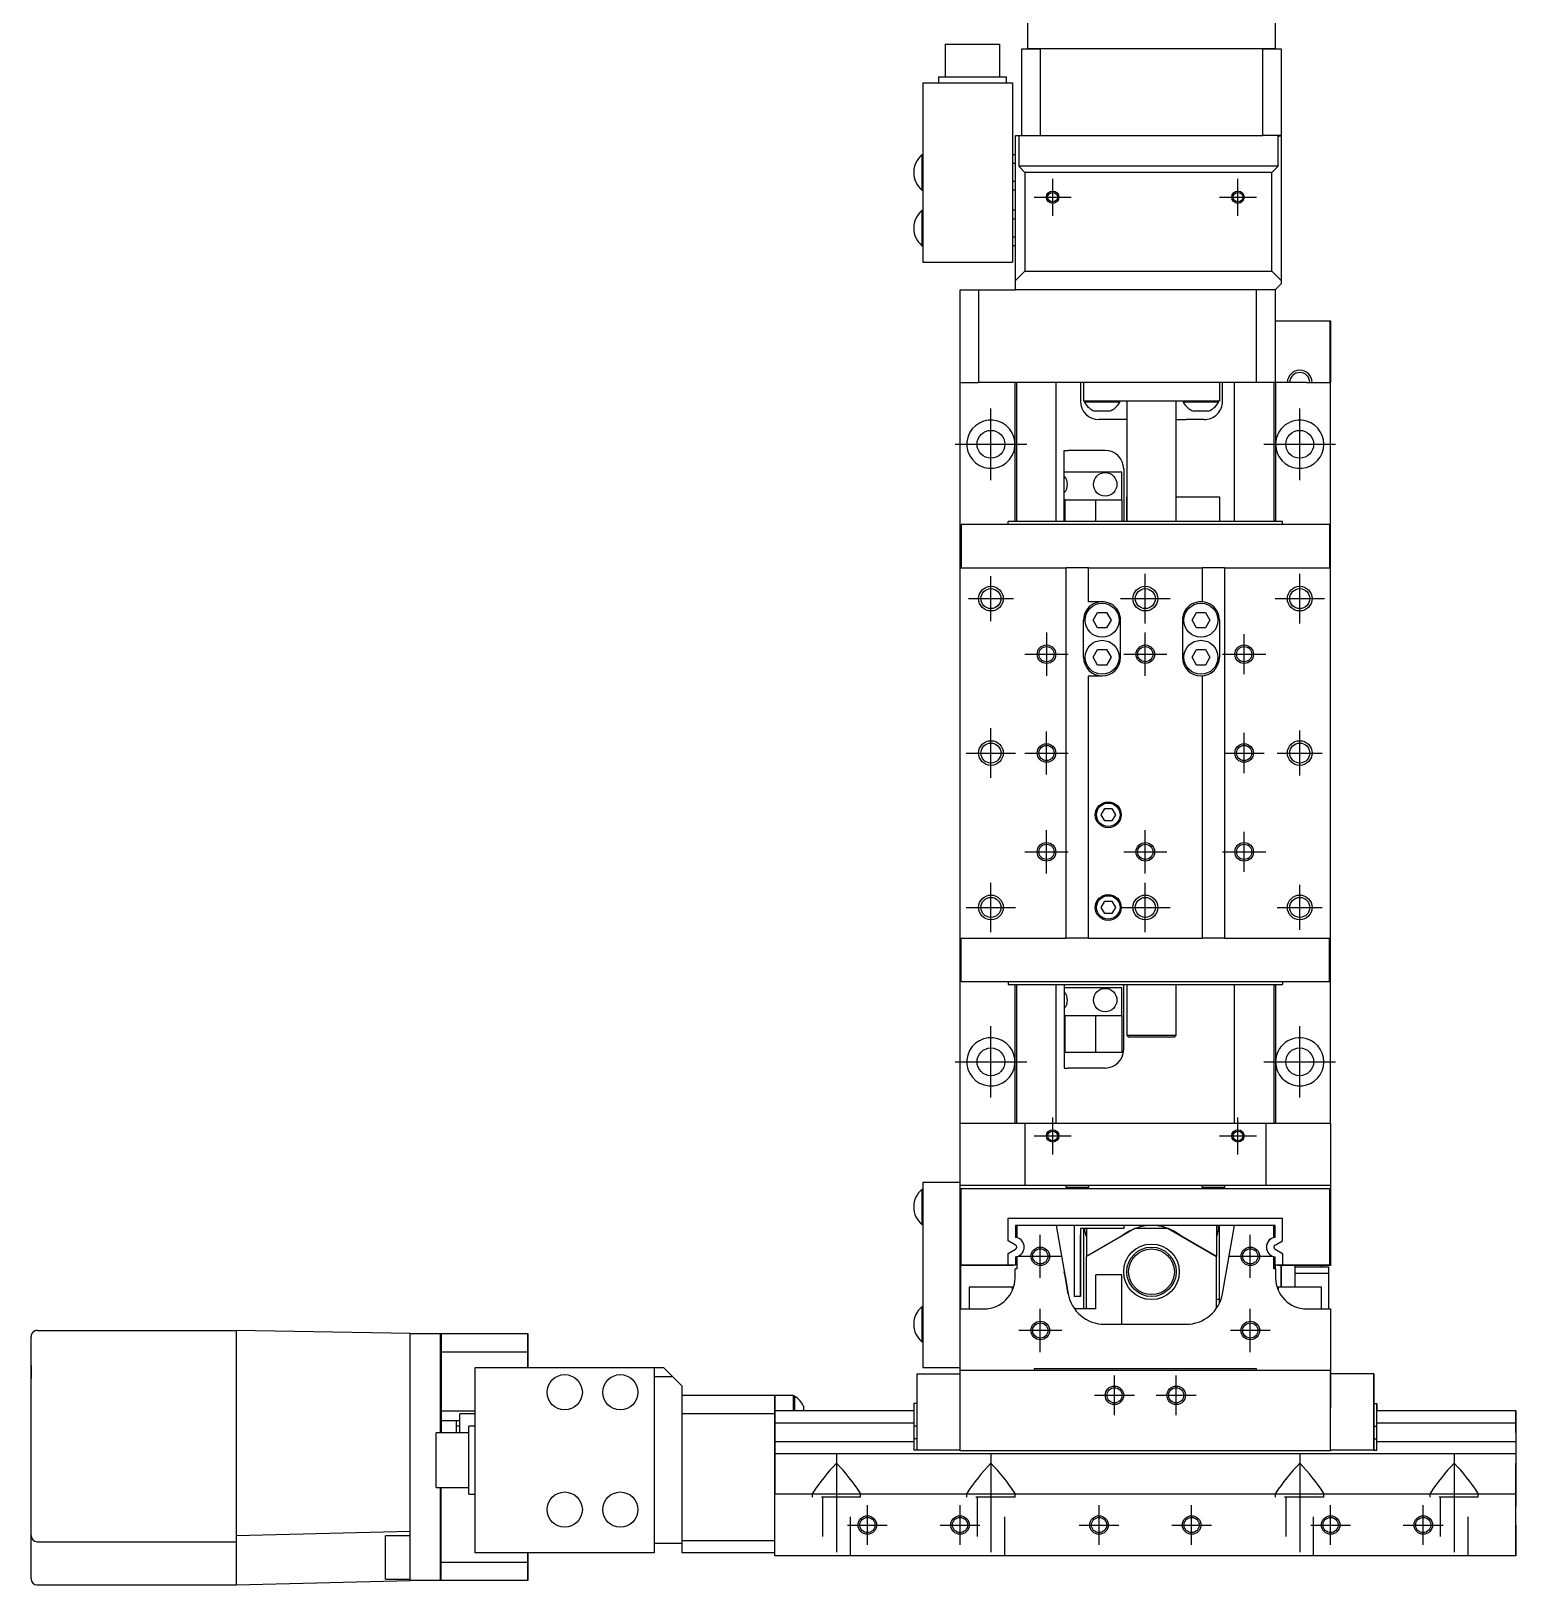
# Model space of a CAD drawing. Extents: x 0 to 1031, y -8 to 855.
# Drawn here: x 265.9 to 506.3, y 273.5 to 525.1 of the extents above; entities that cross this region are included whole.
import ezdxf

# ---------------------------------------------------------------- set-up
doc = ezdxf.new("R2010")
doc.units = 0
doc.header["$LTSCALE"] = 0.5
doc.linetypes.add('CENTER', pattern=[50.8, 31.75, -6.35, 6.35, -6.35])
doc.linetypes.add('DASHED', pattern=[19.05, 12.7, -6.35])
for name, color, linetype in [('MSM_CENTER', 1, 'CENTER'), ('MSM_CONTINUOUS', 7, 'CONTINUOUS'), ('MSM_DASHED', 4, 'DASHED'), ('MSM_NARROW', 5, 'CONTINUOUS')]:
    doc.layers.add(name, color=color, linetype=linetype)

msp = doc.modelspace()

# ---------------------------------------------------------------- linework, layer by layer
at = {"layer": 'MSM_CENTER'}
for p, q in [((431.347967, 495.210099), (431.347967, 501.210099)), ((461.347967, 495.210099), (461.347967, 501.210099)), ((428.347967, 498.210099), (434.347967, 498.210099)), ((458.347967, 498.210099), (464.347967, 498.210099)), ((421.347965, 452.410097), (421.347965, 464.010097)), ((471.347965, 452.410097), (471.347965, 464.010097)), ((415.547965, 458.210097), (427.147965, 458.210097)), ((465.547965, 458.210097), (477.147965, 458.210097)), ((421.347964, 429.560098), (421.347964, 436.860098)), ((446.347964, 429.210098), (446.347964, 437.210098)), ((471.347964, 429.210098), (471.347964, 437.210098)), ((417.697964, 433.210098), (424.997964, 433.210098)), ((442.347964, 433.210098), (450.347964, 433.210098)), ((467.347964, 433.210098), (475.347964, 433.210098)), ((430.347964, 427.710098), (430.347964, 420.710098)), ((446.347964, 420.710098), (446.347964, 427.710098)), ((462.347964, 420.960098), (462.347964, 427.460098)), ((426.847964, 424.210098), (433.847964, 424.210098)), ((442.847964, 424.210098), (449.847964, 424.210098)), ((458.847964, 424.210098), (465.847964, 424.210098)), ((421.347964, 404.210098), (421.347964, 412.210098)), ((430.347964, 404.710098), (430.347964, 411.710098)), ((462.347964, 404.960098), (462.347964, 411.460098)), ((471.347964, 404.560098), (471.347964, 411.860098)), ((417.347964, 408.210098), (425.347964, 408.210098)), ((426.847964, 408.210098), (433.847964, 408.210098)), ((459.097964, 408.210098), (465.597964, 408.210098)), ((467.697964, 408.210098), (474.997964, 408.210098)), ((430.347964, 388.710098), (430.347964, 395.710098)), ((446.347964, 388.710098), (446.347964, 395.710098)), ((462.347964, 388.960098), (462.347964, 395.460098)), ((426.847964, 392.210098), (433.847964, 392.210098)), ((442.847964, 392.210098), (449.847964, 392.210098)), ((458.847964, 392.210098), (465.847964, 392.210098)), ((421.347964, 379.210098), (421.347964, 387.210098)), ((446.347964, 379.210098), (446.347964, 387.210098)), ((471.347964, 379.560098), (471.347964, 386.860098)), ((417.347964, 383.210098), (425.347964, 383.210098)), ((442.347964, 383.210098), (450.347964, 383.210098)), ((467.697964, 383.210098), (474.997964, 383.210098)), ((421.34796, 352.410097), (421.34796, 364.010097)), ((471.34796, 352.410097), (471.34796, 364.010097)), ((415.54796, 358.210097), (427.14796, 358.210097)), ((465.54796, 358.210097), (477.14796, 358.210097)), ((431.347961, 343.210099), (431.347961, 349.210099)), ((461.347961, 343.210099), (461.347961, 349.210099)), ((428.347961, 346.210099), (434.347961, 346.210099)), ((458.347961, 346.210099), (464.347961, 346.210099)), ((429.34796, 323.210099), (429.34796, 330.210099)), ((463.34796, 323.210099), (463.34796, 330.210099)), ((432.84796, 326.710099), (425.84796, 326.710099)), ((466.84796, 326.710099), (459.84796, 326.710099)), ((429.34796, 311.210099), (429.34796, 318.210099)), ((463.34796, 311.210099), (463.34796, 318.210099)), ((432.84796, 314.710099), (425.84796, 314.710099)), ((466.57746, 314.710099), (460.11846, 314.710099)), ((441.347969, 300.980599), (441.347969, 307.439599)), ((451.347969, 300.980599), (451.347969, 307.439599)), ((438.118469, 304.210099), (444.577469, 304.210099)), ((448.118469, 304.210099), (454.577469, 304.210099)), ((396.347969, 294.710099), (396.347969, 276.210099)), ((421.347969, 294.710099), (421.347969, 276.210099)), ((471.347969, 294.710099), (471.347969, 276.210099)), ((496.347969, 294.710099), (496.347969, 276.210099)), ((401.347969, 279.980599), (401.347969, 286.439599)), ((416.347969, 279.980599), (416.347969, 286.439599)), ((438.847969, 279.980599), (438.847969, 286.439599)), ((453.847969, 279.980599), (453.847969, 286.439599)), ((476.347969, 279.980599), (476.347969, 286.439599)), ((491.347969, 279.980599), (491.347969, 286.439599)), ((398.118469, 283.210099), (404.577469, 283.210099)), ((413.118469, 283.210099), (419.577469, 283.210099)), ((435.618469, 283.210099), (442.077469, 283.210099)), ((450.618469, 283.210099), (457.077469, 283.210099)), ((473.118469, 283.210099), (479.577469, 283.210099)), ((488.118469, 283.210099), (494.577469, 283.210099))]:
    msp.add_line(p, q, dxfattribs=at)
at = {"layer": 'MSM_CONTINUOUS'}
for p, q in [((427.347968, 522.310099), (427.347968, 527.210099)), ((467.347968, 527.210097), (467.347968, 522.310097)), ((413.922968, 523.010099), (422.772968, 523.010099)), ((413.922968, 523.010099), (413.922968, 517.710099)), ((422.772968, 517.710099), (422.772968, 523.010099)), ((426.347967, 508.210099), (426.347968, 522.210099)), ((426.347968, 522.210099), (429.347968, 522.210099)), ((427.347968, 522.310099), (429.847968, 522.310099)), ((427.347968, 522.310099), (427.447968, 522.210099)), ((429.347968, 522.210099), (429.347967, 508.210099)), ((465.347968, 522.210097), (429.347968, 522.210099)), ((429.847968, 522.310099), (464.847968, 522.310097)), ((464.847968, 522.310097), (467.347968, 522.310097)), ((465.347967, 508.210097), (465.347968, 522.210097)), ((465.347968, 522.210097), (468.347968, 522.210097)), ((467.247968, 522.210097), (467.347968, 522.310097)), ((468.347968, 522.210097), (468.347967, 508.210097)), ((410.347968, 516.7101), (410.347966, 487.7101)), ((410.347968, 516.7101), (424.847968, 516.710099)), ((412.847968, 517.710099), (423.847968, 517.710099)), ((412.847968, 517.710099), (412.847968, 516.710099)), ((423.847968, 516.710099), (423.847968, 517.710099)), ((424.847968, 516.710099), (424.847966, 487.710099)), ((425.347967, 508.210099), (429.347967, 508.210099)), ((425.347967, 494.653475), (425.347967, 508.210099)), ((425.847967, 508.210099), (425.847967, 503.210099)), ((429.347967, 508.210099), (465.347967, 508.210097)), ((468.347967, 508.210097), (465.347967, 508.210097)), ((467.847967, 508.110097), (467.706546, 508.210097)), ((467.847967, 503.210097), (467.847967, 508.110097)), ((468.347967, 508.110097), (467.847967, 508.110097)), ((468.247967, 508.210097), (468.347967, 508.110097)), ((468.347967, 508.110097), (468.347966, 484.710097)), ((410.347967, 505.0601), (410.188412, 505.0601)), ((410.188412, 505.0601), (410.188412, 499.3601)), ((425.347967, 505.09685), (424.847967, 505.09685)), ((425.347967, 503.653475), (424.847967, 503.653475)), ((425.847967, 503.210099), (426.847967, 502.210099)), ((467.847967, 503.210097), (425.847967, 503.210099)), ((466.847967, 502.210097), (467.847967, 503.210097)), ((425.347967, 500.766723), (424.847967, 500.766723)), ((426.847967, 502.210099), (426.847966, 486.210099)), ((466.847967, 502.210097), (426.847967, 502.210099)), ((466.847966, 486.210097), (466.847967, 502.210097)), ((410.188412, 499.3601), (410.347967, 499.3601)), ((425.347967, 499.323348), (424.847967, 499.323348)), ((410.188412, 496.0601), (410.188411, 490.3601)), ((410.347967, 496.0601), (410.188412, 496.0601)), ((425.347967, 496.09685), (424.847967, 496.09685)), ((425.347967, 494.653475), (424.847967, 494.653475)), ((425.347966, 491.766723), (425.347967, 494.653475)), ((425.347966, 491.766723), (424.847966, 491.766723)), ((425.347966, 483.210099), (425.347966, 491.766723)), ((410.188411, 490.3601), (410.347966, 490.3601)), ((425.347966, 490.323348), (424.847966, 490.323348)), ((410.347966, 487.7101), (424.847966, 487.710099)), ((425.347966, 484.710099), (426.847966, 486.210099)), ((426.847966, 486.210099), (466.847966, 486.210097)), ((466.847966, 486.210097), (468.347966, 484.710097)), ((416.347965, 468.210099), (416.347966, 483.210099)), ((416.347966, 483.210099), (425.347966, 483.210099)), ((419.347966, 483.210099), (419.347965, 468.210099)), ((467.347966, 483.210097), (425.347966, 483.210099)), ((464.347965, 468.210097), (464.347966, 483.210097)), ((467.347966, 483.210097), (467.347965, 468.210097)), ((467.347966, 483.210097), (468.347966, 484.210097)), ((468.347966, 484.710097), (468.347966, 484.210097)), ((467.347966, 478.210099), (476.347963, 478.210099)), ((476.247965, 468.210096), (476.247962, 478.210099)), ((476.347963, 478.210099), (476.347963, 468.210096)), ((416.347964, 438.210099), (416.347965, 468.210099)), ((416.347965, 468.210099), (419.347965, 468.210099)), ((464.347965, 468.210097), (419.347965, 468.210099)), ((425.247964, 445.710099), (425.247965, 468.210099)), ((425.547964, 445.710099), (425.547965, 468.210099)), ((431.900862, 445.710099), (431.900863, 468.210099)), ((435.847965, 468.210098), (435.847965, 465.210098)), ((436.347965, 468.210098), (436.347965, 465.210098)), ((458.347965, 468.210097), (458.347965, 465.210097)), ((458.847965, 465.210097), (458.847965, 468.210097)), ((460.795066, 445.710097), (460.795067, 468.210097)), ((472.447965, 468.210097), (464.347965, 468.210097)), ((467.147965, 468.210097), (467.147964, 445.710097)), ((467.447965, 468.210097), (467.447964, 445.710097)), ((472.447965, 468.210097), (476.347965, 468.210096)), ((476.347964, 438.210096), (476.347965, 468.210096)), ((458.347965, 465.210097), (436.347965, 465.210098)), ((436.497965, 465.210098), (436.497965, 465.010098)), ((442.197965, 465.010098), (436.497965, 465.010098)), ((440.568643, 463.560098), (438.127287, 463.560098)), ((442.197965, 465.010098), (442.197965, 465.210098)), ((443.347965, 465.210098), (443.347964, 445.710098)), ((451.347964, 445.710098), (451.347965, 465.210098)), ((452.497965, 465.210098), (452.497965, 465.010098)), ((458.197965, 465.010097), (452.497965, 465.010098)), ((456.568643, 463.560097), (454.127287, 463.560098)), ((458.197965, 465.010097), (458.197965, 465.210097)), ((443.347965, 462.210098), (438.847965, 462.210098)), ((451.347965, 462.210098), (452.939237, 462.210098)), ((455.847965, 462.210097), (452.939237, 462.210098)), ((433.223315, 457.210099), (433.847846, 457.210098)), ((433.223315, 445.710099), (433.223315, 457.210099)), ((439.847965, 457.210098), (433.847846, 457.210098)), ((442.547965, 453.710098), (433.223315, 453.710099)), ((442.547964, 449.210098), (442.547965, 453.710098)), ((442.847965, 454.210098), (442.847964, 445.710098)), ((433.347964, 449.210099), (433.223315, 449.210099)), ((433.347964, 449.210099), (438.347964, 449.210098)), ((433.347964, 445.710099), (433.347964, 449.210099)), ((438.347964, 449.210098), (442.547964, 449.210098)), ((438.347964, 445.710098), (438.347964, 449.210098)), ((442.547964, 449.210098), (442.547964, 445.710098)), ((443.347964, 445.710098), (443.347964, 449.710098)), ((451.347964, 449.710098), (458.347964, 449.710097)), ((458.347964, 449.710097), (458.347964, 445.710097)), ((468.547964, 445.710097), (424.147964, 445.710099)), ((424.147964, 445.210099), (424.147964, 445.710099)), ((468.547964, 445.210097), (468.547964, 445.710097)), ((416.547964, 445.210099), (416.547964, 438.210099)), ((476.147964, 445.210096), (416.547964, 445.210099)), ((476.147964, 445.210096), (476.147964, 438.210096)), ((416.347961, 378.210099), (416.347964, 438.210099)), ((416.347964, 438.210099), (433.547964, 438.210098)), ((433.547961, 378.210098), (433.547964, 438.210098)), ((437.147964, 438.210098), (433.547964, 438.210098)), ((437.147964, 432.710098), (437.147964, 438.210098)), ((437.147964, 438.210098), (455.547964, 438.210097)), ((455.547964, 438.210097), (455.547964, 432.703423)), ((459.147964, 438.210097), (455.547964, 438.210097)), ((459.147964, 438.210097), (459.147961, 378.210097)), ((459.147964, 438.210097), (476.347964, 438.210096)), ((476.347961, 378.210096), (476.347964, 438.210096)), ((439.347964, 432.710098), (437.147964, 432.710098)), ((437.904588, 429.710098), (438.626276, 430.960098)), ((438.626276, 430.960098), (440.069651, 430.960098)), ((440.069651, 430.960098), (440.791339, 429.710098)), ((453.904588, 429.710098), (454.626276, 430.960097)), ((454.626276, 430.960097), (456.069651, 430.960097)), ((456.069651, 430.960097), (456.791339, 429.710097)), ((436.347963, 423.710098), (436.347963, 429.710098)), ((438.626276, 428.460098), (437.904588, 429.710098)), ((440.069651, 428.460098), (438.626276, 428.460098)), ((440.791339, 429.710098), (440.069651, 428.460098)), ((442.347963, 423.710098), (442.347963, 429.710098)), ((452.347963, 429.710098), (452.347963, 423.710098)), ((454.626276, 428.460097), (453.904588, 429.710098)), ((456.069651, 428.460097), (454.626276, 428.460097)), ((456.791339, 429.710097), (456.069651, 428.460097)), ((458.347963, 429.710097), (458.347963, 423.710097)), ((437.904587, 423.710098), (438.626275, 424.960098)), ((438.626275, 422.460098), (437.904587, 423.710098)), ((438.626275, 424.960098), (440.069651, 424.960098)), ((440.069651, 424.960098), (440.791339, 423.710098)), ((440.791339, 423.710098), (440.069651, 422.460098)), ((453.904587, 423.710098), (454.626275, 424.960097)), ((454.626275, 422.460097), (453.904587, 423.710098)), ((454.626275, 424.960097), (456.069651, 424.960097)), ((456.069651, 424.960097), (456.791339, 423.710097)), ((456.791339, 423.710097), (456.069651, 422.460097)), ((437.147961, 378.210098), (437.147963, 420.710098)), ((437.147963, 420.710098), (439.347963, 420.710098)), ((440.069651, 422.460098), (438.626275, 422.460098)), ((456.069651, 422.460097), (454.626275, 422.460097)), ((455.547963, 420.716772), (455.547961, 378.210097)), ((439.193261, 398.210098), (439.770612, 399.210098)), ((439.770612, 397.210098), (439.193261, 398.210098)), ((439.770612, 399.210098), (440.925312, 399.210098)), ((440.925312, 399.210098), (441.502662, 398.210098)), ((441.502662, 398.210098), (440.925312, 397.210098)), ((440.925312, 397.210098), (439.770612, 397.210098)), ((439.193261, 383.210098), (439.770611, 384.210098)), ((439.770611, 382.210098), (439.193261, 383.210098)), ((439.770611, 384.210098), (440.925312, 384.210098)), ((441.502662, 383.210098), (440.925311, 382.210098)), ((440.925312, 384.210098), (441.502662, 383.210098)), ((440.925311, 382.210098), (439.770611, 382.210098)), ((416.34796, 348.210099), (416.347961, 378.210099)), ((416.347961, 378.210099), (433.547961, 378.210098)), ((416.547961, 371.210099), (416.547961, 378.210099)), ((437.147961, 378.210098), (433.547961, 378.210098)), ((437.147961, 378.210098), (455.547961, 378.210097)), ((459.147961, 378.210097), (455.547961, 378.210097)), ((459.147961, 378.210097), (476.347961, 378.210096)), ((476.147961, 371.210096), (476.147961, 378.210096)), ((476.34796, 348.210096), (476.347961, 378.210096)), ((416.547961, 371.210099), (476.147961, 371.210096)), ((424.147961, 371.210099), (424.147961, 370.710099)), ((424.147961, 370.710099), (468.547961, 370.710097)), ((425.24796, 348.210099), (425.247961, 370.710099)), ((425.54796, 348.210099), (425.547961, 370.710099)), ((431.900858, 348.210099), (431.900859, 370.710099)), ((433.223311, 370.710099), (433.22331, 357.210099)), ((442.547961, 370.210098), (433.223311, 370.210099)), ((442.54796, 365.710098), (442.547961, 370.210098)), ((442.84796, 360.210098), (442.847961, 370.710098)), ((443.347961, 370.710098), (443.34796, 362.510098)), ((451.34796, 362.510098), (451.347961, 370.710098)), ((460.795061, 348.210097), (460.795063, 370.710097)), ((467.147961, 370.710097), (467.14796, 348.210097)), ((467.447961, 370.710097), (467.44796, 348.210097)), ((468.547961, 371.210097), (468.547961, 370.710097)), ((433.34796, 365.710099), (433.223311, 365.710099)), ((433.34796, 359.710099), (433.34796, 365.710099)), ((433.34796, 365.710099), (438.34796, 365.710098)), ((438.34796, 359.710098), (438.34796, 365.710098)), ((438.34796, 365.710098), (442.54796, 365.710098)), ((442.54796, 365.710098), (442.54796, 359.710098)), ((443.34796, 362.510098), (451.34796, 362.510098)), ((443.34796, 362.510098), (443.64796, 362.210098)), ((451.04796, 362.210098), (451.34796, 362.510098)), ((451.04796, 362.210098), (443.64796, 362.210098)), ((433.223311, 359.710099), (433.34796, 359.710099)), ((438.34796, 359.710098), (433.34796, 359.710099)), ((442.54796, 359.710098), (438.34796, 359.710098)), ((433.22331, 357.210099), (433.847841, 357.210098)), ((439.84796, 357.210098), (433.847841, 357.210098)), ((476.347961, 348.210099), (416.347961, 348.210099)), ((416.347961, 325.210099), (416.347961, 348.210099)), ((426.847961, 348.210099), (426.847961, 338.210099)), ((465.847961, 348.210099), (465.847961, 338.210099)), ((476.347961, 348.210099), (476.347961, 325.210099)), ((476.347962, 348.110099), (476.347962, 348.210099)), ((476.347963, 348.110099), (476.347963, 348.210099)), ((476.347964, 348.210099), (476.347964, 338.210099)), ((410.347966, 337.560099), (410.188411, 337.560099)), ((410.188411, 337.560099), (410.188411, 331.860099)), ((410.347966, 338.710099), (410.347966, 308.710099)), ((410.347966, 338.710099), (416.347961, 338.710099)), ((433.547961, 338.210099), (416.347961, 338.210099)), ((416.547961, 337.710099), (476.147961, 337.710099)), ((416.547961, 325.310099), (416.547961, 337.710099)), ((433.547961, 337.860099), (433.547961, 338.210099)), ((437.147961, 337.860099), (433.547961, 337.860099)), ((455.547961, 338.210099), (433.547964, 338.210099)), ((433.547964, 337.860099), (433.547964, 338.210099)), ((437.147961, 338.210099), (437.147961, 337.860099)), ((455.547961, 337.860099), (455.547961, 338.210099)), ((459.147961, 337.860099), (455.547961, 337.860099)), ((455.547963, 337.860099), (455.547963, 338.210099)), ((476.347961, 338.210099), (455.547964, 338.210099)), ((459.147961, 338.210099), (459.147961, 337.860099)), ((476.147961, 337.710099), (476.147961, 325.310099)), ((476.347964, 338.210099), (476.347963, 335.710094)), ((424.147961, 332.910099), (468.547961, 332.910099)), ((424.147961, 329.234896), (424.147961, 332.910099)), ((468.547961, 329.234896), (468.547961, 332.910099)), ((476.347963, 332.710104), (476.347964, 325.210099)), ((410.188411, 331.860099), (410.347966, 331.860099)), ((431.900858, 331.710099), (425.347961, 331.710099)), ((425.347961, 331.710099), (425.347961, 329.78495)), ((425.54796, 331.710099), (425.54796, 329.746379)), ((431.900858, 331.710099), (433.847841, 320.66821)), ((467.14796, 331.710099), (431.900859, 331.710099)), ((431.900863, 331.710099), (433.311479, 323.710099)), ((434.847961, 331.710099), (434.847961, 320.210099)), ((435.847961, 331.210099), (435.847961, 320.210099)), ((442.847961, 331.210099), (435.847961, 331.210099)), ((435.847962, 331.210099), (435.847962, 330.210099)), ((435.847963, 320.210099), (435.847963, 330.210099)), ((436.347965, 331.210099), (436.347965, 318.210099)), ((444.64219, 331.210099), (436.847961, 326.710099)), ((436.847963, 331.210099), (436.847962, 326.710099)), ((442.847961, 331.710099), (442.847961, 331.210099)), ((442.847962, 331.710099), (442.847962, 331.210099)), ((450.053732, 331.210099), (444.64219, 331.210099)), ((457.847961, 326.710099), (450.053732, 331.210099)), ((450.053733, 331.210099), (457.847961, 326.710099)), ((457.847963, 331.710099), (457.847963, 326.710098)), ((457.847964, 331.710099), (457.847964, 326.710098)), ((458.347965, 319.710099), (458.347965, 331.710099)), ((458.848078, 320.66821), (460.795061, 331.710099)), ((467.14796, 329.746379), (467.14796, 331.710099)), ((467.347961, 331.710099), (467.147965, 331.710099)), ((467.147965, 329.746379), (467.147965, 331.710099)), ((467.147965, 331.4101), (467.347966, 331.210099)), ((467.147965, 331.410099), (467.347965, 331.210099)), ((467.247965, 329.768995), (467.247965, 331.310099)), ((467.347961, 329.78495), (467.347961, 331.710099)), ((425.341711, 328.545684), (424.147961, 329.234896)), ((424.147961, 327.185303), (425.341711, 327.874514)), ((424.147961, 325.310099), (424.147961, 327.185303)), ((467.354211, 328.545684), (468.547961, 329.234896)), ((467.354211, 327.874514), (468.547961, 327.185303)), ((468.547961, 327.185303), (468.547961, 325.310099)), ((424.947961, 325.210099), (416.347961, 325.210099)), ((416.347962, 318.210099), (416.347963, 325.210099)), ((416.447965, 325.210099), (416.447965, 318.210099)), ((425.347961, 325.310099), (416.547961, 325.310099)), ((424.947961, 325.310099), (424.947961, 325.210099)), ((424.947964, 325.310099), (424.947964, 325.210099)), ((425.54796, 324.710099), (425.24796, 324.710099)), ((425.24796, 323.210099), (425.24796, 324.710099)), ((425.347961, 326.635248), (425.347961, 325.310099)), ((425.54796, 326.673819), (425.54796, 324.710099)), ((436.847961, 318.210099), (436.847961, 326.710099)), ((457.847961, 318.259825), (457.847961, 326.710099)), ((467.14796, 324.710099), (467.14796, 326.673819)), ((467.44796, 324.710099), (467.14796, 324.710099)), ((467.147965, 324.710099), (467.147965, 326.673819)), ((467.247965, 324.710099), (467.247965, 326.651203)), ((467.347961, 325.310099), (467.347961, 326.635248)), ((476.147961, 325.310099), (467.347961, 325.310099)), ((467.347965, 325.310099), (467.347965, 324.710099)), ((467.347966, 324.710099), (467.347966, 325.310099)), ((467.44796, 324.710099), (467.44796, 323.210099)), ((467.447965, 324.710099), (467.447965, 323.210099)), ((467.747961, 325.210099), (467.747961, 325.310099)), ((476.347961, 325.210099), (467.747961, 325.210099)), ((468.347966, 325.210099), (468.347966, 321.710099)), ((468.347967, 321.710099), (468.347967, 325.210099)), ((470.547969, 325.210099), (470.547969, 321.710099)), ((470.547969, 325.010099), (476.047969, 325.010099)), ((474.84797, 325.210099), (474.84797, 325.010099)), ((474.847971, 325.010099), (474.847971, 325.210099)), ((476.047969, 318.210099), (476.047969, 325.010099)), ((433.22331, 324.210099), (433.847841, 320.66821)), ((433.311475, 323.710099), (433.223311, 324.210099)), ((433.311478, 323.710099), (433.223314, 324.210099)), ((433.223315, 324.210099), (433.311479, 323.710099)), ((433.311479, 323.710099), (433.34796, 323.710099)), ((433.34796, 323.503176), (433.34796, 323.710099)), ((433.847845, 320.66821), (433.34796, 323.503197)), ((433.847842, 320.66821), (433.34796, 323.503179)), ((433.347964, 323.503182), (433.847846, 320.66821)), ((433.347964, 323.503179), (433.847846, 320.66821)), ((442.54796, 323.710099), (438.34796, 323.710099)), ((438.34796, 318.210099), (438.34796, 323.710099)), ((442.54796, 315.710099), (442.54796, 323.710099)), ((470.547969, 324.010099), (476.047969, 324.010099)), ((424.847972, 321.710099), (417.847972, 321.710099)), ((417.847972, 321.710099), (417.847972, 318.210099)), ((424.847972, 321.254061), (424.847972, 321.710099)), ((435.847961, 320.210099), (434.847961, 320.210099)), ((458.347964, 319.710099), (457.847961, 319.710099)), ((458.347964, 319.112857), (458.347964, 319.710099)), ((474.847972, 321.710099), (467.847972, 321.710099)), ((467.847972, 321.710099), (467.847972, 321.25401)), ((474.847972, 318.210099), (474.847972, 321.710099)), ((410.347966, 318.560099), (410.188411, 318.560099)), ((410.188411, 318.560099), (410.188411, 312.860099)), ((416.34796, 318.210099), (420.24796, 318.210099)), ((416.34796, 308.210099), (416.34796, 318.210099)), ((438.34796, 318.210099), (434.883296, 318.210099)), ((472.44796, 318.210099), (476.34796, 318.210099)), ((476.34796, 318.210099), (476.34796, 308.210099)), ((476.347965, 318.210099), (476.347964, 314.710094)), ((266.359387, 314.518536), (266.333294, 314.498879)), ((266.386128, 314.537344), (266.359387, 314.518536)), ((266.41337, 314.555204), (266.386128, 314.537344)), ((266.441198, 314.57218), (266.41337, 314.555204)), ((266.470117, 314.588539), (266.441198, 314.57218)), ((266.499582, 314.603939), (266.470117, 314.588539)), ((266.529424, 314.618295), (266.499582, 314.603939)), ((266.559743, 314.631663), (266.529424, 314.618295)), ((266.590809, 314.644142), (266.559743, 314.631663)), ((266.622254, 314.655567), (266.590809, 314.644142)), ((266.665435, 314.669356), (266.622254, 314.655567)), ((266.709127, 314.681157), (266.665435, 314.669356)), ((266.754935, 314.691291), (266.709127, 314.681157)), ((266.80108, 314.699252), (266.754935, 314.691291)), ((266.849633, 314.705252), (266.80108, 314.699252)), ((266.898309, 314.708865), (266.849633, 314.705252)), ((266.94797, 314.710099), (266.898309, 314.708865)), ((266.94797, 314.710099), (299.14797, 314.710099)), ((327.347971, 314.210099), (299.14797, 314.710099)), ((299.14797, 314.710099), (299.14797, 273.510099)), ((439.756687, 315.710099), (452.939232, 315.710099)), ((265.948007, 313.718751), (265.94797, 313.710099)), ((265.94797, 274.510099), (265.94797, 313.710099)), ((265.948705, 313.748445), (265.948007, 313.718751)), ((265.950285, 313.778102), (265.948705, 313.748445)), ((265.952738, 313.807636), (265.950285, 313.778102)), ((265.956068, 313.837106), (265.952738, 313.807636)), ((265.960259, 313.866391), (265.956068, 313.837106)), ((265.965319, 313.895564), (265.960259, 313.866391)), ((265.971227, 313.924513), (265.965319, 313.895564)), ((265.977988, 313.953275), (265.971227, 313.924513)), ((265.989019, 313.993672), (265.977988, 313.953275)), ((266.001726, 314.033554), (265.989019, 313.993672)), ((266.016046, 314.072753), (266.001726, 314.033554)), ((266.031982, 314.111305), (266.016046, 314.072753)), ((266.049438, 314.149008), (266.031982, 314.111305)), ((266.068437, 314.185938), (266.049438, 314.149008)), ((266.08889, 314.221941), (266.068437, 314.185938)), ((266.110806, 314.257051), (266.08889, 314.221941)), ((266.129086, 314.284058), (266.110806, 314.257051)), ((266.148256, 314.310481), (266.129086, 314.284058)), ((266.168212, 314.33618), (266.148256, 314.310481)), ((266.189013, 314.36124), (266.168212, 314.33618)), ((266.211051, 314.386081), (266.189013, 314.36124)), ((266.233924, 314.410198), (266.211051, 314.386081)), ((266.257501, 314.433461), (266.233924, 314.410198)), ((266.281857, 314.45595), (266.257501, 314.433461)), ((266.307219, 314.477849), (266.281857, 314.45595)), ((266.333294, 314.498879), (266.307219, 314.477849)), ((327.34797, 274.210099), (327.34797, 314.210099)), ((327.34797, 314.210099), (332.24797, 314.210099)), ((332.24797, 298.135099), (332.24797, 314.210099)), ((332.247972, 314.210099), (332.347972, 314.110099)), ((332.34797, 314.210099), (346.34797, 314.210099)), ((332.34797, 314.210099), (332.34797, 298.135099)), ((346.34797, 308.710099), (346.34797, 314.210099)), ((346.347972, 314.210099), (346.347972, 308.710099)), ((410.188411, 312.860099), (410.347966, 312.860099)), ((346.34797, 311.210099), (332.34797, 311.210099)), ((476.347964, 311.710104), (476.347965, 308.210099)), ((265.947972, 309.035605), (265.947972, 306.910099)), ((337.847969, 308.710099), (366.847969, 308.710099)), ((337.847969, 278.710099), (337.847969, 308.710099)), ((366.847969, 308.710099), (366.847969, 278.710099)), ((366.84797, 308.710099), (368.34797, 308.710099)), ((369.84797, 307.210099), (366.84797, 307.210099)), ((371.34797, 305.710099), (368.34797, 308.710099)), ((409.347969, 307.710099), (416.347969, 307.710099)), ((409.347969, 307.710099), (409.347969, 295.310099)), ((410.347966, 308.710099), (416.34796, 308.710099)), ((428.34796, 308.210099), (416.34796, 308.210099)), ((416.347969, 295.210099), (416.347969, 308.210099)), ((464.34796, 308.510099), (428.34796, 308.510099)), ((428.34796, 308.510099), (428.34796, 308.210099)), ((428.347965, 308.510099), (428.347965, 308.210099)), ((476.34796, 308.210099), (428.347965, 308.210099)), ((464.34796, 308.210099), (464.34796, 308.510099)), ((476.347969, 295.210099), (476.347969, 308.210099)), ((483.347969, 307.710099), (476.347969, 307.710099)), ((476.34797, 308.210099), (476.34797, 307.860099)), ((476.347971, 308.210099), (476.347971, 307.860099)), ((476.347972, 308.210099), (476.347972, 302.210099)), ((483.347969, 295.310099), (483.347969, 307.710099)), ((483.347972, 307.710099), (483.347972, 301.710099)), ((371.34797, 304.210099), (371.34797, 305.710099)), ((371.347969, 304.210099), (389.34797, 304.210099)), ((371.347969, 278.710099), (371.347969, 304.210099)), ((386.347969, 278.210099), (386.347969, 304.210099)), ((386.34797, 304.110099), (386.34797, 288.210099)), ((386.347972, 301.710099), (386.347972, 304.210099)), ((389.34797, 304.210099), (389.34797, 301.710099)), ((389.54797, 304.060099), (389.34797, 304.060099)), ((389.347971, 304.210099), (389.347971, 301.710099)), ((389.54797, 304.060099), (389.54797, 301.710099)), ((390.99797, 302.430777), (390.99797, 301.710099)), ((409.34797, 302.910099), (408.84797, 302.910099)), ((408.84797, 302.910099), (408.84797, 295.310099)), ((483.34797, 302.910099), (483.84797, 302.910099)), ((483.34797, 302.910099), (483.34797, 295.310099)), ((483.84797, 295.310099), (483.84797, 302.910099)), ((483.847972, 302.910099), (483.847972, 301.710099)), ((332.34797, 301.710099), (337.847969, 301.710099)), ((335.34797, 300.102392), (332.34797, 300.102392)), ((332.347971, 300.102392), (332.347971, 298.135099)), ((334.847971, 298.135099), (334.847971, 300.102392)), ((335.34797, 298.135099), (335.34797, 301.210099)), ((337.847969, 301.210099), (335.34797, 301.210099)), ((386.347969, 301.210099), (371.347969, 301.210099)), ((408.84797, 301.710099), (386.34797, 301.710099)), ((386.34797, 299.746379), (408.84797, 299.746379)), ((386.347971, 299.710099), (386.347971, 301.710099)), ((483.84797, 299.746379), (506.34797, 299.746379)), ((506.34797, 301.710099), (483.847972, 301.710099)), ((506.34797, 301.710099), (506.34797, 286.210094)), ((506.347971, 298.210094), (506.347971, 301.710099)), ((506.347972, 298.210094), (506.347972, 301.710099)), ((331.547969, 289.285099), (331.547969, 298.135099)), ((336.847969, 298.135099), (331.547969, 298.135099)), ((335.347972, 299.210099), (334.847971, 299.210099)), ((336.847969, 288.210099), (336.847969, 299.210099)), ((337.847969, 299.210099), (336.847969, 299.210099)), ((409.34797, 299.234896), (408.84797, 299.234896)), ((409.34797, 297.185303), (408.84797, 297.185303)), ((483.34797, 299.234896), (483.84797, 299.234896)), ((483.34797, 297.185303), (483.84797, 297.185303)), ((408.84797, 296.673819), (386.34797, 296.673819)), ((506.34797, 294.710099), (386.34797, 294.710099)), ((416.347969, 295.310099), (408.84797, 295.310099)), ((476.347969, 295.210099), (416.347969, 295.210099)), ((483.347969, 295.310099), (476.347969, 295.310099)), ((476.34797, 295.310099), (476.34797, 295.210099)), ((483.34797, 295.310099), (483.84797, 295.310099)), ((506.34797, 296.673819), (483.84797, 296.673819)), ((506.347971, 295.210104), (506.347971, 286.210094)), ((506.347972, 295.210104), (506.347972, 288.210099)), ((506.347969, 278.210099), (506.347969, 293.210099)), ((331.547969, 289.285099), (336.847969, 289.285099)), ((332.24797, 274.210099), (332.24797, 289.285099)), ((332.34797, 274.210099), (332.34797, 289.285099)), ((336.847969, 288.210099), (337.847969, 288.210099)), ((506.347969, 288.210099), (386.347969, 288.210099)), ((392.606312, 288.210099), (392.447969, 288.339664)), ((400.089626, 288.210099), (400.247969, 288.339664)), ((417.606312, 288.210099), (417.447969, 288.339664)), ((425.089626, 288.210099), (425.247969, 288.339664)), ((467.606312, 288.210099), (467.447969, 288.339664)), ((475.089626, 288.210099), (475.247969, 288.339664)), ((492.606312, 288.210099), (492.447969, 288.339664)), ((500.089626, 288.210099), (500.247969, 288.339664)), ((506.347972, 288.210099), (506.347971, 286.210094)), ((299.14797, 281.510099), (327.34797, 282.210099)), ((506.347971, 283.210104), (506.347972, 278.210099)), ((266.94797, 280.510099), (299.14797, 280.510099)), ((327.34797, 281.446643), (323.34797, 281.446643)), ((323.34797, 274.446643), (323.34797, 281.446643)), ((371.34797, 280.210099), (366.84797, 280.210099)), ((371.347969, 280.710099), (386.347969, 280.710099)), ((332.34797, 277.210099), (346.34797, 277.210099)), ((366.847969, 278.710099), (337.847969, 278.710099)), ((346.34797, 278.710099), (346.34797, 274.210099)), ((346.347972, 274.210099), (346.347972, 278.710099)), ((386.347969, 278.710099), (371.347969, 278.710099)), ((506.347969, 278.210099), (386.347969, 278.210099)), ((506.34797, 278.510099), (506.34797, 278.210099)), ((506.347972, 278.210099), (506.347972, 278.510099)), ((323.34797, 274.446643), (327.34797, 274.446643)), ((332.347972, 274.310099), (332.247972, 274.210099)), ((266.94797, 273.510099), (299.14797, 273.510099)), ((299.14797, 273.510099), (327.347972, 274.210099)), ((332.24797, 274.210099), (327.34797, 274.210099)), ((346.34797, 274.210099), (332.34797, 274.210099))]:
    msp.add_line(p, q, dxfattribs=at)
for centre, radius in [((431.347967, 498.210099), 0.7835), ((461.347967, 498.210099), 0.7835), ((421.347965, 458.210097), 2.25), ((471.347965, 458.210097), 2.25), ((439.847964, 451.710098), 1.9), ((421.347964, 433.210098), 1.621), ((446.347964, 433.210098), 1.621), ((471.347964, 433.210098), 1.621), ((439.347963, 429.710098), 2.75), ((455.347963, 429.710097), 2.75), ((430.347964, 424.210098), 1.2295), ((439.347963, 423.710098), 2.75), ((446.347964, 424.210098), 1.2295), ((455.347963, 423.710097), 2.75), ((462.347964, 424.210098), 1.2295), ((421.347964, 408.210098), 1.621), ((430.347964, 408.210098), 1.2295), ((462.347964, 408.210098), 1.2295), ((471.347964, 408.210098), 1.621), ((440.347962, 398.210098), 2.1), ((440.347962, 398.210098), 1.9), ((430.347964, 392.210098), 1.2295), ((446.347964, 392.210098), 1.2295), ((462.347964, 392.210098), 1.2295), ((440.347961, 383.210098), 2.1), ((440.347961, 383.210098), 1.9), ((421.347964, 383.210098), 1.621), ((446.347964, 383.210098), 1.621), ((471.347964, 383.210098), 1.621), ((439.84796, 368.210098), 1.9), ((421.34796, 358.210097), 2.25), ((471.34796, 358.210097), 2.25), ((431.347961, 346.210099), 0.7835), ((461.347961, 346.210099), 0.7835), ((429.34796, 326.710099), 1.2295), ((447.347961, 324.210099), 4.5), ((447.34796, 324.210099), 4), ((447.34796, 324.210099), 3.7), ((463.34796, 326.710099), 1.2295), ((429.34796, 314.710099), 1.2295), ((463.34796, 314.710099), 1.2295), ((352.347969, 304.710099), 2.85), ((361.347969, 304.710099), 2.85), ((441.347969, 304.210099), 1.2295), ((451.347969, 304.210099), 1.2295), ((352.347969, 285.710099), 2.85), ((361.347969, 285.710099), 2.85), ((401.347969, 283.210099), 1.2295), ((416.347969, 283.210099), 1.2295), ((438.847969, 283.210099), 1.2295), ((453.847969, 283.210099), 1.2295), ((476.347969, 283.210099), 1.2295), ((491.347969, 283.210099), 1.2295)]:
    msp.add_circle(centre, radius, dxfattribs=at)
for centre, radius, start, end in [((412.547967, 502.210099), 3.7, 129.621832, 230.378162), ((412.547966, 493.210099), 3.7, 129.621832, 230.378162), ((471.347962, 468.210099), 1.621, 0, 180), ((438.848081, 465.210214), 3.000116, 180.002217, 269.997777), ((439.347965, 466.572148), 3.25, 208.726603, 247.939011), ((439.347965, 466.572148), 3.25, 292.060983, 331.273392), ((455.347965, 466.572147), 3.25, 208.726603, 247.939011), ((455.84798, 465.210083), 2.999985, 269.999713, 0.000282), ((455.347965, 466.572147), 3.25, 292.060983, 331.273392), ((421.347965, 458.210097), 3.9, 253.617335, 253.6172867), ((471.347965, 458.210097), 3.9, 180, 73.61732414), ((471.347969, 458.210093), 3.900003, 73.617394, 179.999936), ((439.847965, 454.210098), 3, 359.999997, 89.999997), ((431.847964, 451.710099), 1.9, 316.374812, 43.625183), ((439.347963, 429.710098), 3, 359.999997, 180.00000225), ((455.347963, 429.710097), 3, 359.999997, 180.00000225), ((439.347963, 423.710098), 3, 179.999997, 359.9999824), ((455.347963, 423.710097), 3, 179.999997, 359.9999824), ((431.84796, 368.210099), 1.9, 316.374812, 43.625183), ((421.34796, 358.210097), 3.9, 253.617335, 253.6172867), ((439.84796, 360.210098), 3, 269.999997, 359.999997), ((471.34796, 358.210097), 3.9, 180, 73.61732414), ((471.347964, 358.210093), 3.900003, 73.617394, 179.999936), ((412.547966, 334.710099), 3.7, 129.621835, 230.378165), ((425.147961, 328.210099), 1.5875, 75.406024, 82.762401), ((425.14796, 328.210099), 1.5875, 284.594029, 75.405971), ((439.347965, 331.210099), 2.85, 180, 208.694326), ((447.347962, 324.210099), 7.5, 51.368902, 128.63103036), ((447.347963, 324.210099), 7.5, 51.368884, 89.99998128), ((455.347965, 331.210099), 2.85, 331.305521, 10.10415041), ((467.54796, 328.210099), 1.5875, 104.594029, 255.405971), ((467.547961, 328.210099), 1.5875, 97.237599, 262.762401), ((425.147961, 328.210099), 0.3875, 300, 60), ((467.547961, 328.210099), 0.3875, 120, 240), ((425.147961, 328.210099), 1.5875, 277.237599, 284.593976), ((420.24796, 323.210099), 5, 270, 0), ((472.44796, 323.210099), 5, 180, 270), ((439.756687, 321.710099), 6, 190, 270), ((439.756688, 321.710099), 6, 190, 270), ((452.939232, 321.710099), 6, 270, 350), ((412.547966, 315.710099), 3.7, 129.621835, 230.378165), ((439.347965, 317.210099), 2.85, 151.305758, 159.459022), ((387.98592, 301.210099), 3.25, 22.060986, 61.273395), ((418.77509, 271.254906), 31.38481, 135.60921628, 147.01879164), ((373.920848, 271.254906), 31.38481, 32.98120836, 44.39078372), ((443.77509, 271.254906), 31.38481, 135.60921628, 147.01879164), ((398.920848, 271.254906), 31.38481, 32.98120836, 44.39078372), ((493.77509, 271.254906), 31.38481, 135.60921628, 147.01879164), ((448.920848, 271.254906), 31.38481, 32.98120836, 44.39078372), ((518.77509, 271.254906), 31.38481, 135.60921628, 147.01879164), ((473.920848, 271.254906), 31.38481, 32.98120836, 44.39078372), ((266.94797, 281.510099), 1, 180, 270), ((266.94797, 274.510099), 1, 180, 270)]:
    msp.add_arc(centre, radius, start, end, dxfattribs=at)
at = {"layer": 'MSM_DASHED'}
for p, q in [((392.447969, 287.710099), (392.447969, 288.339664)), ((400.247969, 287.710099), (392.447969, 287.710099)), ((394.097969, 287.710099), (394.097969, 278.210099)), ((398.597969, 278.210099), (398.597969, 287.710099)), ((400.247969, 287.710099), (400.247969, 288.339664)), ((417.447969, 287.710099), (417.447969, 288.339664)), ((425.247969, 287.710099), (417.447969, 287.710099)), ((419.097969, 287.710099), (419.097969, 278.210099)), ((423.597969, 278.210099), (423.597969, 287.710099)), ((425.247969, 287.710099), (425.247969, 288.339664)), ((467.447969, 287.710099), (467.447969, 288.339664)), ((475.247969, 287.710099), (467.447969, 287.710099)), ((469.097969, 287.710099), (469.097969, 278.210099)), ((473.597969, 278.210099), (473.597969, 287.710099)), ((475.247969, 287.710099), (475.247969, 288.339664)), ((492.447969, 287.710099), (492.447969, 288.339664)), ((500.247969, 287.710099), (492.447969, 287.710099)), ((494.097969, 287.710099), (494.097969, 278.210099)), ((498.597969, 278.210099), (498.597969, 287.710099)), ((500.247969, 287.710099), (500.247969, 288.339664))]:
    msp.add_line(p, q, dxfattribs=at)
at = {"layer": 'MSM_NARROW'}
for centre, radius in [((431.347967, 498.210099), 1), ((461.347967, 498.210099), 1), ((421.347964, 433.210098), 2), ((446.347964, 433.210098), 2), ((471.347964, 433.210098), 2), ((430.347964, 424.210098), 1.5), ((446.347964, 424.210098), 1.5), ((462.347964, 424.210098), 1.5), ((421.347964, 408.210098), 2), ((471.347964, 408.210098), 2), ((430.347964, 408.210098), 1.5), ((462.347964, 408.210098), 1.5), ((430.347964, 392.210098), 1.5), ((446.347964, 392.210098), 1.5), ((462.347964, 392.210098), 1.5), ((421.347964, 383.210098), 2), ((446.347964, 383.210098), 2), ((471.347964, 383.210098), 2), ((431.347961, 346.210099), 1), ((461.347961, 346.210099), 1), ((429.34796, 326.710099), 1.5), ((463.34796, 326.710099), 1.5), ((429.34796, 314.710099), 1.5), ((463.34796, 314.710099), 1.5), ((441.347969, 304.210099), 1.5), ((451.347969, 304.210099), 1.5), ((401.347969, 283.210099), 1.5), ((416.347969, 283.210099), 1.5), ((438.847969, 283.210099), 1.5), ((453.847969, 283.210099), 1.5), ((476.347969, 283.210099), 1.5), ((491.347969, 283.210099), 1.5)]:
    msp.add_circle(centre, radius, dxfattribs=at)
msp.add_arc((471.347962, 468.210099), 2, 0, 180, dxfattribs=at)

doc.saveas('drawing.dxf')
